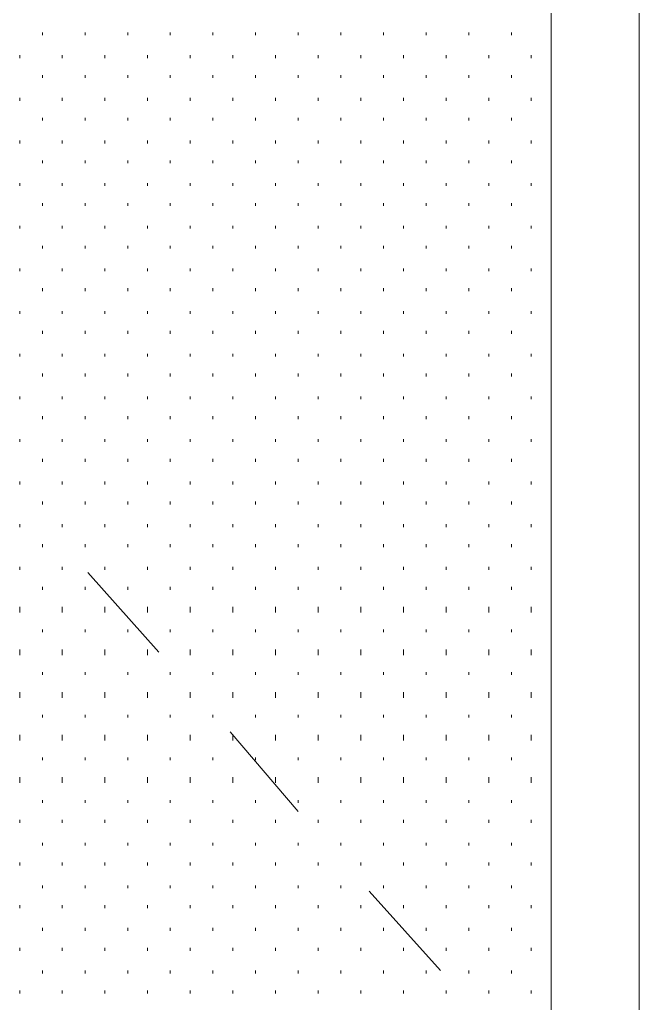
# Model space of a CAD drawing. Header units: inches. Extents: x -6061 to 13621, y -296 to 7483.
# Drawn here: x 12702.1 to 12719.56, y 154.07 to 181.78 of the extents above; entities that cross this region are included whole.
import ezdxf

# ---------------------------------------------------------------- set-up
doc = ezdxf.new("R2010")
doc.units = ezdxf.units.IN
doc.header["$MEASUREMENT"] = 0
doc.layers.get('0').update_dxf_attribs({"linetype": 'CONTINUOUS'})

msp = doc.modelspace()

# ---------------------------------------------------------------- linework, layer by layer
at = {"color": 7, "linetype": 'Continuous', "lineweight": 9, "true_color": 0x000007}
for p, q in [((12717.08017, 110.70324), (12717.08017, 194.71818)), ((12719.56298, 110.70324), (12719.56298, 194.71818)), ((12717.08017, 110.70324), (12717.08017, 192.23537)), ((12704.02542, 166.20596), (12706.02768, 163.96343)), ((12708.02995, 161.72089), (12709.95212, 159.47836)), ((12711.95438, 157.23582), (12713.95664, 154.99329))]:
    msp.add_line(p, q, dxfattribs=at)
at = {"color": 7, "linetype": 'Continuous', "lineweight": 18, "true_color": 0x000007}
for p, q in [((12719.56298, 122.71682), (12719.56298, 194.79827)), ((12719.56298, 194.71818), (12719.56298, 122.71682))]:
    msp.add_line(p, q, dxfattribs=at)
at = {"color": 7, "linetype": 'Continuous', "lineweight": 9, "true_color": 0xffffff}
for p, q in [((12702.74397, 181.34306), (12702.74397, 181.42315)), ((12703.94533, 181.34306), (12703.94533, 181.42315)), ((12705.14669, 181.34306), (12705.14669, 181.42315)), ((12706.34805, 181.34306), (12706.34805, 181.42315)), ((12707.5494, 181.34306), (12707.5494, 181.42315)), ((12708.75076, 181.34306), (12708.75076, 181.42315)), ((12709.95212, 181.34306), (12709.95212, 181.42315)), ((12711.15347, 181.34306), (12711.15347, 181.42315)), ((12712.35483, 181.34306), (12712.35483, 181.42315)), ((12713.55619, 181.34306), (12713.55619, 181.42315)), ((12714.75755, 181.34306), (12714.75755, 181.42315)), ((12715.9589, 181.34306), (12715.9589, 181.42315)), ((12702.10325, 180.70234), (12702.10325, 180.78243)), ((12703.30461, 180.70234), (12703.30461, 180.78243)), ((12704.50596, 180.70234), (12704.50596, 180.78243)), ((12705.70732, 180.70234), (12705.70732, 180.78243)), ((12706.90868, 180.70234), (12706.90868, 180.78243)), ((12708.11004, 180.70234), (12708.11004, 180.78243)), ((12709.31139, 180.70234), (12709.31139, 180.78243)), ((12710.51275, 180.70234), (12710.51275, 180.78243)), ((12711.71411, 180.70234), (12711.71411, 180.78243)), ((12712.91547, 180.70234), (12712.91547, 180.78243)), ((12714.11682, 180.70234), (12714.11682, 180.78243)), ((12715.31818, 180.70234), (12715.31818, 180.78243)), ((12716.51954, 180.70234), (12716.51954, 180.78243)), ((12702.74397, 180.14171), (12702.74397, 180.2218)), ((12703.94533, 180.14171), (12703.94533, 180.2218)), ((12705.14669, 180.14171), (12705.14669, 180.2218)), ((12706.34805, 180.14171), (12706.34805, 180.2218)), ((12707.5494, 180.14171), (12707.5494, 180.2218)), ((12708.75076, 180.14171), (12708.75076, 180.2218)), ((12709.95212, 180.14171), (12709.95212, 180.2218)), ((12711.15347, 180.14171), (12711.15347, 180.2218)), ((12712.35483, 180.14171), (12712.35483, 180.2218)), ((12713.55619, 180.14171), (12713.55619, 180.2218)), ((12714.75755, 180.14171), (12714.75755, 180.2218)), ((12715.9589, 180.14171), (12715.9589, 180.2218)), ((12702.10325, 179.50098), (12702.10325, 179.58107)), ((12703.30461, 179.50098), (12703.30461, 179.58107)), ((12704.50596, 179.50098), (12704.50596, 179.58107)), ((12705.70732, 179.50098), (12705.70732, 179.58107)), ((12706.90868, 179.50098), (12706.90868, 179.58107)), ((12708.11004, 179.50098), (12708.11004, 179.58107)), ((12709.31139, 179.50098), (12709.31139, 179.58107)), ((12710.51275, 179.50098), (12710.51275, 179.58107)), ((12711.71411, 179.50098), (12711.71411, 179.58107)), ((12712.91547, 179.50098), (12712.91547, 179.58107)), ((12714.11682, 179.50098), (12714.11682, 179.58107)), ((12715.31818, 179.50098), (12715.31818, 179.58107)), ((12716.51954, 179.50098), (12716.51954, 179.58107)), ((12702.74397, 178.94035), (12702.74397, 179.02044)), ((12703.94533, 178.94035), (12703.94533, 179.02044)), ((12705.14669, 178.94035), (12705.14669, 179.02044)), ((12706.34805, 178.94035), (12706.34805, 179.02044)), ((12707.5494, 178.94035), (12707.5494, 179.02044)), ((12708.75076, 178.94035), (12708.75076, 179.02044)), ((12709.95212, 178.94035), (12709.95212, 179.02044)), ((12711.15347, 178.94035), (12711.15347, 179.02044)), ((12712.35483, 178.94035), (12712.35483, 179.02044)), ((12713.55619, 178.94035), (12713.55619, 179.02044)), ((12714.75755, 178.94035), (12714.75755, 179.02044)), ((12715.9589, 178.94035), (12715.9589, 179.02044)), ((12702.10325, 178.29962), (12702.10325, 178.37972)), ((12703.30461, 178.29962), (12703.30461, 178.37972)), ((12704.50596, 178.29962), (12704.50596, 178.37972)), ((12705.70732, 178.29962), (12705.70732, 178.37972)), ((12706.90868, 178.29962), (12706.90868, 178.37972)), ((12708.11004, 178.29962), (12708.11004, 178.37972)), ((12709.31139, 178.29962), (12709.31139, 178.37972)), ((12710.51275, 178.29962), (12710.51275, 178.37972)), ((12711.71411, 178.29962), (12711.71411, 178.37972)), ((12712.91547, 178.29962), (12712.91547, 178.37972)), ((12714.11682, 178.29962), (12714.11682, 178.37972)), ((12715.31818, 178.29962), (12715.31818, 178.37972)), ((12716.51954, 178.29962), (12716.51954, 178.37972)), ((12702.74397, 177.73899), (12702.74397, 177.81908)), ((12703.94533, 177.73899), (12703.94533, 177.81908)), ((12705.14669, 177.73899), (12705.14669, 177.81908)), ((12706.34805, 177.73899), (12706.34805, 177.81908)), ((12707.5494, 177.73899), (12707.5494, 177.81908)), ((12708.75076, 177.73899), (12708.75076, 177.81908)), ((12709.95212, 177.73899), (12709.95212, 177.81908)), ((12711.15347, 177.73899), (12711.15347, 177.81908)), ((12712.35483, 177.73899), (12712.35483, 177.81908)), ((12713.55619, 177.73899), (12713.55619, 177.81908)), ((12714.75755, 177.73899), (12714.75755, 177.81908)), ((12715.9589, 177.73899), (12715.9589, 177.81908)), ((12702.10325, 177.09827), (12702.10325, 177.17836)), ((12703.30461, 177.09827), (12703.30461, 177.17836)), ((12704.50596, 177.09827), (12704.50596, 177.17836)), ((12705.70732, 177.09827), (12705.70732, 177.17836)), ((12706.90868, 177.09827), (12706.90868, 177.17836)), ((12708.11004, 177.09827), (12708.11004, 177.17836)), ((12709.31139, 177.09827), (12709.31139, 177.17836)), ((12710.51275, 177.09827), (12710.51275, 177.17836)), ((12711.71411, 177.09827), (12711.71411, 177.17836)), ((12712.91547, 177.09827), (12712.91547, 177.17836)), ((12714.11682, 177.09827), (12714.11682, 177.17836)), ((12715.31818, 177.09827), (12715.31818, 177.17836)), ((12716.51954, 177.09827), (12716.51954, 177.17836)), ((12702.74397, 176.53763), (12702.74397, 176.61772)), ((12703.94533, 176.53763), (12703.94533, 176.61772)), ((12705.14669, 176.53763), (12705.14669, 176.61772)), ((12706.34805, 176.53763), (12706.34805, 176.61772)), ((12707.5494, 176.53763), (12707.5494, 176.61772)), ((12708.75076, 176.53763), (12708.75076, 176.61772)), ((12709.95212, 176.53763), (12709.95212, 176.61772)), ((12711.15347, 176.53763), (12711.15347, 176.61772)), ((12712.35483, 176.53763), (12712.35483, 176.61772)), ((12713.55619, 176.53763), (12713.55619, 176.61772)), ((12714.75755, 176.53763), (12714.75755, 176.61772)), ((12715.9589, 176.53763), (12715.9589, 176.61772)), ((12702.10325, 175.89691), (12702.10325, 175.977)), ((12703.30461, 175.89691), (12703.30461, 175.977)), ((12704.50596, 175.89691), (12704.50596, 175.977)), ((12705.70732, 175.89691), (12705.70732, 175.977)), ((12706.90868, 175.89691), (12706.90868, 175.977)), ((12708.11004, 175.89691), (12708.11004, 175.977)), ((12709.31139, 175.89691), (12709.31139, 175.977)), ((12710.51275, 175.89691), (12710.51275, 175.977)), ((12711.71411, 175.89691), (12711.71411, 175.977)), ((12712.91547, 175.89691), (12712.91547, 175.977)), ((12714.11682, 175.89691), (12714.11682, 175.977)), ((12715.31818, 175.89691), (12715.31818, 175.977)), ((12716.51954, 175.89691), (12716.51954, 175.977)), ((12702.74397, 175.33628), (12702.74397, 175.41637)), ((12703.94533, 175.33628), (12703.94533, 175.41637)), ((12705.14669, 175.33628), (12705.14669, 175.41637)), ((12706.34805, 175.33628), (12706.34805, 175.41637)), ((12707.5494, 175.33628), (12707.5494, 175.41637)), ((12708.75076, 175.33628), (12708.75076, 175.41637)), ((12709.95212, 175.33628), (12709.95212, 175.41637)), ((12711.15347, 175.33628), (12711.15347, 175.41637)), ((12712.35483, 175.33628), (12712.35483, 175.41637)), ((12713.55619, 175.33628), (12713.55619, 175.41637)), ((12714.75755, 175.33628), (12714.75755, 175.41637)), ((12715.9589, 175.33628), (12715.9589, 175.41637)), ((12702.10325, 174.69555), (12702.10325, 174.77564)), ((12703.30461, 174.69555), (12703.30461, 174.77564)), ((12704.50596, 174.69555), (12704.50596, 174.77564)), ((12705.70732, 174.69555), (12705.70732, 174.77564)), ((12706.90868, 174.69555), (12706.90868, 174.77564)), ((12708.11004, 174.69555), (12708.11004, 174.77564)), ((12709.31139, 174.69555), (12709.31139, 174.77564)), ((12710.51275, 174.69555), (12710.51275, 174.77564)), ((12711.71411, 174.69555), (12711.71411, 174.77564)), ((12712.91547, 174.69555), (12712.91547, 174.77564)), ((12714.11682, 174.69555), (12714.11682, 174.77564)), ((12715.31818, 174.69555), (12715.31818, 174.77564)), ((12716.51954, 174.69555), (12716.51954, 174.77564)), ((12702.74397, 174.13492), (12702.74397, 174.21501)), ((12703.94533, 174.13492), (12703.94533, 174.21501)), ((12705.14669, 174.13492), (12705.14669, 174.21501)), ((12706.34805, 174.13492), (12706.34805, 174.21501)), ((12707.5494, 174.13492), (12707.5494, 174.21501)), ((12708.75076, 174.13492), (12708.75076, 174.21501)), ((12709.95212, 174.13492), (12709.95212, 174.21501)), ((12711.15347, 174.13492), (12711.15347, 174.21501)), ((12712.35483, 174.13492), (12712.35483, 174.21501)), ((12713.55619, 174.13492), (12713.55619, 174.21501)), ((12714.75755, 174.13492), (12714.75755, 174.21501)), ((12715.9589, 174.13492), (12715.9589, 174.21501)), ((12702.10325, 173.4942), (12702.10325, 173.57429)), ((12703.30461, 173.4942), (12703.30461, 173.57429)), ((12704.50596, 173.4942), (12704.50596, 173.57429)), ((12705.70732, 173.4942), (12705.70732, 173.57429)), ((12706.90868, 173.4942), (12706.90868, 173.57429)), ((12708.11004, 173.4942), (12708.11004, 173.57429)), ((12709.31139, 173.4942), (12709.31139, 173.57429)), ((12710.51275, 173.4942), (12710.51275, 173.57429)), ((12711.71411, 173.4942), (12711.71411, 173.57429)), ((12712.91547, 173.4942), (12712.91547, 173.57429)), ((12714.11682, 173.4942), (12714.11682, 173.57429)), ((12715.31818, 173.4942), (12715.31818, 173.57429)), ((12716.51954, 173.4942), (12716.51954, 173.57429)), ((12702.74397, 172.93356), (12702.74397, 173.01365)), ((12703.94533, 172.93356), (12703.94533, 173.01365)), ((12705.14669, 172.93356), (12705.14669, 173.01365)), ((12706.34805, 172.93356), (12706.34805, 173.01365)), ((12707.5494, 172.93356), (12707.5494, 173.01365)), ((12708.75076, 172.93356), (12708.75076, 173.01365)), ((12709.95212, 172.93356), (12709.95212, 173.01365)), ((12711.15347, 172.93356), (12711.15347, 173.01365)), ((12712.35483, 172.93356), (12712.35483, 173.01365)), ((12713.55619, 172.93356), (12713.55619, 173.01365)), ((12714.75755, 172.93356), (12714.75755, 173.01365)), ((12715.9589, 172.93356), (12715.9589, 173.01365)), ((12702.10325, 172.29284), (12702.10325, 172.37293)), ((12703.30461, 172.29284), (12703.30461, 172.37293)), ((12704.50596, 172.29284), (12704.50596, 172.37293)), ((12705.70732, 172.29284), (12705.70732, 172.37293)), ((12706.90868, 172.29284), (12706.90868, 172.37293)), ((12708.11004, 172.29284), (12708.11004, 172.37293)), ((12709.31139, 172.29284), (12709.31139, 172.37293)), ((12710.51275, 172.29284), (12710.51275, 172.37293)), ((12711.71411, 172.29284), (12711.71411, 172.37293)), ((12712.91547, 172.29284), (12712.91547, 172.37293)), ((12714.11682, 172.29284), (12714.11682, 172.37293)), ((12715.31818, 172.29284), (12715.31818, 172.37293)), ((12716.51954, 172.29284), (12716.51954, 172.37293)), ((12702.74397, 171.7322), (12702.74397, 171.81229)), ((12703.94533, 171.7322), (12703.94533, 171.81229)), ((12705.14669, 171.7322), (12705.14669, 171.81229)), ((12706.34805, 171.7322), (12706.34805, 171.81229)), ((12707.5494, 171.7322), (12707.5494, 171.81229)), ((12708.75076, 171.7322), (12708.75076, 171.81229)), ((12709.95212, 171.7322), (12709.95212, 171.81229)), ((12711.15347, 171.7322), (12711.15347, 171.81229)), ((12712.35483, 171.7322), (12712.35483, 171.81229)), ((12713.55619, 171.7322), (12713.55619, 171.81229)), ((12714.75755, 171.7322), (12714.75755, 171.81229)), ((12715.9589, 171.7322), (12715.9589, 171.81229)), ((12702.10325, 171.09148), (12702.10325, 171.17157)), ((12703.30461, 171.09148), (12703.30461, 171.17157)), ((12704.50596, 171.09148), (12704.50596, 171.17157)), ((12705.70732, 171.09148), (12705.70732, 171.17157)), ((12706.90868, 171.09148), (12706.90868, 171.17157)), ((12708.11004, 171.09148), (12708.11004, 171.17157)), ((12709.31139, 171.09148), (12709.31139, 171.17157)), ((12710.51275, 171.09148), (12710.51275, 171.17157)), ((12711.71411, 171.09148), (12711.71411, 171.17157)), ((12712.91547, 171.09148), (12712.91547, 171.17157)), ((12714.11682, 171.09148), (12714.11682, 171.17157)), ((12715.31818, 171.09148), (12715.31818, 171.17157)), ((12716.51954, 171.09148), (12716.51954, 171.17157)), ((12702.74397, 170.53085), (12702.74397, 170.61094)), ((12703.94533, 170.53085), (12703.94533, 170.61094)), ((12705.14669, 170.53085), (12705.14669, 170.61094)), ((12706.34805, 170.53085), (12706.34805, 170.61094)), ((12707.5494, 170.53085), (12707.5494, 170.61094)), ((12708.75076, 170.53085), (12708.75076, 170.61094)), ((12709.95212, 170.53085), (12709.95212, 170.61094)), ((12711.15347, 170.53085), (12711.15347, 170.61094)), ((12712.35483, 170.53085), (12712.35483, 170.61094)), ((12713.55619, 170.53085), (12713.55619, 170.61094)), ((12714.75755, 170.53085), (12714.75755, 170.61094)), ((12715.9589, 170.53085), (12715.9589, 170.61094)), ((12702.10325, 169.89012), (12702.10325, 169.97021)), ((12703.30461, 169.89012), (12703.30461, 169.97021)), ((12704.50596, 169.89012), (12704.50596, 169.97021)), ((12705.70732, 169.89012), (12705.70732, 169.97021)), ((12706.90868, 169.89012), (12706.90868, 169.97021)), ((12708.11004, 169.89012), (12708.11004, 169.97021)), ((12709.31139, 169.89012), (12709.31139, 169.97021)), ((12710.51275, 169.89012), (12710.51275, 169.97021)), ((12711.71411, 169.89012), (12711.71411, 169.97021)), ((12712.91547, 169.89012), (12712.91547, 169.97021)), ((12714.11682, 169.89012), (12714.11682, 169.97021)), ((12715.31818, 169.89012), (12715.31818, 169.97021)), ((12716.51954, 169.89012), (12716.51954, 169.97021)), ((12702.74397, 169.32949), (12702.74397, 169.40958)), ((12703.94533, 169.32949), (12703.94533, 169.40958)), ((12705.14669, 169.32949), (12705.14669, 169.40958)), ((12706.34805, 169.32949), (12706.34805, 169.40958)), ((12707.5494, 169.32949), (12707.5494, 169.40958)), ((12708.75076, 169.32949), (12708.75076, 169.40958)), ((12709.95212, 169.32949), (12709.95212, 169.40958)), ((12711.15347, 169.32949), (12711.15347, 169.40958)), ((12712.35483, 169.32949), (12712.35483, 169.40958)), ((12713.55619, 169.32949), (12713.55619, 169.40958)), ((12714.75755, 169.32949), (12714.75755, 169.40958)), ((12715.9589, 169.32949), (12715.9589, 169.40958)), ((12702.10325, 168.68877), (12702.10325, 168.76886)), ((12703.30461, 168.68877), (12703.30461, 168.76886)), ((12704.50596, 168.68877), (12704.50596, 168.76886)), ((12705.70732, 168.68877), (12705.70732, 168.76886)), ((12706.90868, 168.68877), (12706.90868, 168.76886)), ((12708.11004, 168.68877), (12708.11004, 168.76886)), ((12709.31139, 168.68877), (12709.31139, 168.76886)), ((12710.51275, 168.68877), (12710.51275, 168.76886)), ((12711.71411, 168.68877), (12711.71411, 168.76886)), ((12712.91547, 168.68877), (12712.91547, 168.76886)), ((12714.11682, 168.68877), (12714.11682, 168.76886)), ((12715.31818, 168.68877), (12715.31818, 168.76886)), ((12716.51954, 168.68877), (12716.51954, 168.76886)), ((12702.74397, 168.12813), (12702.74397, 168.20822)), ((12703.94533, 168.12813), (12703.94533, 168.20822)), ((12705.14669, 168.12813), (12705.14669, 168.20822)), ((12706.34805, 168.12813), (12706.34805, 168.20822)), ((12707.5494, 168.12813), (12707.5494, 168.20822)), ((12708.75076, 168.12813), (12708.75076, 168.20822)), ((12709.95212, 168.12813), (12709.95212, 168.20822)), ((12711.15347, 168.12813), (12711.15347, 168.20822)), ((12712.35483, 168.12813), (12712.35483, 168.20822)), ((12713.55619, 168.12813), (12713.55619, 168.20822)), ((12714.75755, 168.12813), (12714.75755, 168.20822)), ((12715.9589, 168.12813), (12715.9589, 168.20822)), ((12702.10325, 167.48741), (12702.10325, 167.5675)), ((12703.30461, 167.48741), (12703.30461, 167.5675)), ((12704.50596, 167.48741), (12704.50596, 167.5675)), ((12705.70732, 167.48741), (12705.70732, 167.5675)), ((12706.90868, 167.48741), (12706.90868, 167.5675)), ((12708.11004, 167.48741), (12708.11004, 167.5675)), ((12709.31139, 167.48741), (12709.31139, 167.5675)), ((12710.51275, 167.48741), (12710.51275, 167.5675)), ((12711.71411, 167.48741), (12711.71411, 167.5675)), ((12712.91547, 167.48741), (12712.91547, 167.5675)), ((12714.11682, 167.48741), (12714.11682, 167.5675)), ((12715.31818, 167.48741), (12715.31818, 167.5675)), ((12716.51954, 167.48741), (12716.51954, 167.5675)), ((12702.74397, 166.92677), (12702.74397, 167.00686)), ((12703.94533, 166.92677), (12703.94533, 167.00686)), ((12705.14669, 166.92677), (12705.14669, 167.00686)), ((12706.34805, 166.92677), (12706.34805, 167.00686)), ((12707.5494, 166.92677), (12707.5494, 167.00686)), ((12708.75076, 166.92677), (12708.75076, 167.00686)), ((12709.95212, 166.92677), (12709.95212, 167.00686)), ((12711.15347, 166.92677), (12711.15347, 167.00686)), ((12712.35483, 166.92677), (12712.35483, 167.00686)), ((12713.55619, 166.92677), (12713.55619, 167.00686)), ((12714.75755, 166.92677), (12714.75755, 167.00686)), ((12715.9589, 166.92677), (12715.9589, 167.00686)), ((12702.10325, 166.28605), (12702.10325, 166.36614)), ((12703.30461, 166.28605), (12703.30461, 166.36614)), ((12704.50596, 166.28605), (12704.50596, 166.36614)), ((12705.70732, 166.28605), (12705.70732, 166.36614)), ((12706.90868, 166.28605), (12706.90868, 166.36614)), ((12708.11004, 166.28605), (12708.11004, 166.36614)), ((12709.31139, 166.28605), (12709.31139, 166.36614)), ((12710.51275, 166.28605), (12710.51275, 166.36614)), ((12711.71411, 166.28605), (12711.71411, 166.36614)), ((12712.91547, 166.28605), (12712.91547, 166.36614)), ((12714.11682, 166.28605), (12714.11682, 166.36614)), ((12715.31818, 166.28605), (12715.31818, 166.36614)), ((12716.51954, 166.28605), (12716.51954, 166.36614)), ((12702.74397, 165.72542), (12702.74397, 165.80551)), ((12703.94533, 165.72542), (12703.94533, 165.80551)), ((12705.14669, 165.72542), (12705.14669, 165.80551)), ((12706.34805, 165.72542), (12706.34805, 165.80551)), ((12707.5494, 165.72542), (12707.5494, 165.80551)), ((12708.75076, 165.72542), (12708.75076, 165.80551)), ((12709.95212, 165.72542), (12709.95212, 165.80551)), ((12711.15347, 165.72542), (12711.15347, 165.80551)), ((12712.35483, 165.72542), (12712.35483, 165.80551)), ((12713.55619, 165.72542), (12713.55619, 165.80551)), ((12714.75755, 165.72542), (12714.75755, 165.80551)), ((12715.9589, 165.72542), (12715.9589, 165.80551)), ((12702.10325, 165.08469), (12702.10325, 165.24487)), ((12703.30461, 165.08469), (12703.30461, 165.24487)), ((12704.50596, 165.08469), (12704.50596, 165.24487)), ((12705.70732, 165.08469), (12705.70732, 165.24487)), ((12706.90868, 165.08469), (12706.90868, 165.24487)), ((12708.11004, 165.08469), (12708.11004, 165.24487)), ((12709.31139, 165.08469), (12709.31139, 165.24487)), ((12710.51275, 165.08469), (12710.51275, 165.24487)), ((12711.71411, 165.08469), (12711.71411, 165.24487)), ((12712.91547, 165.08469), (12712.91547, 165.24487)), ((12714.11682, 165.08469), (12714.11682, 165.24487)), ((12715.31818, 165.08469), (12715.31818, 165.24487)), ((12716.51954, 165.08469), (12716.51954, 165.24487)), ((12702.74397, 164.52406), (12702.74397, 164.60415)), ((12703.94533, 164.52406), (12703.94533, 164.60415)), ((12705.14669, 164.52406), (12705.14669, 164.60415)), ((12706.34805, 164.52406), (12706.34805, 164.60415)), ((12707.5494, 164.52406), (12707.5494, 164.60415)), ((12708.75076, 164.52406), (12708.75076, 164.60415)), ((12709.95212, 164.52406), (12709.95212, 164.60415)), ((12711.15347, 164.52406), (12711.15347, 164.60415)), ((12712.35483, 164.52406), (12712.35483, 164.60415)), ((12713.55619, 164.52406), (12713.55619, 164.60415)), ((12714.75755, 164.52406), (12714.75755, 164.60415)), ((12715.9589, 164.52406), (12715.9589, 164.60415)), ((12702.10325, 163.88334), (12702.10325, 164.04352)), ((12703.30461, 163.88334), (12703.30461, 164.04352)), ((12704.50596, 163.88334), (12704.50596, 164.04352)), ((12705.70732, 163.88334), (12705.70732, 164.04352)), ((12706.90868, 163.88334), (12706.90868, 164.04352)), ((12708.11004, 163.88334), (12708.11004, 164.04352)), ((12709.31139, 163.88334), (12709.31139, 164.04352)), ((12710.51275, 163.88334), (12710.51275, 164.04352)), ((12711.71411, 163.88334), (12711.71411, 164.04352)), ((12712.91547, 163.88334), (12712.91547, 164.04352)), ((12714.11682, 163.88334), (12714.11682, 164.04352)), ((12715.31818, 163.88334), (12715.31818, 164.04352)), ((12716.51954, 163.88334), (12716.51954, 164.04352)), ((12702.74397, 163.3227), (12702.74397, 163.40279)), ((12703.94533, 163.3227), (12703.94533, 163.40279)), ((12705.14669, 163.3227), (12705.14669, 163.40279)), ((12706.34805, 163.3227), (12706.34805, 163.40279)), ((12707.5494, 163.3227), (12707.5494, 163.40279)), ((12708.75076, 163.3227), (12708.75076, 163.40279)), ((12709.95212, 163.3227), (12709.95212, 163.40279)), ((12711.15347, 163.3227), (12711.15347, 163.40279)), ((12712.35483, 163.3227), (12712.35483, 163.40279)), ((12713.55619, 163.3227), (12713.55619, 163.40279)), ((12714.75755, 163.3227), (12714.75755, 163.40279)), ((12715.9589, 163.3227), (12715.9589, 163.40279)), ((12702.10325, 162.68198), (12702.10325, 162.84216)), ((12703.30461, 162.68198), (12703.30461, 162.84216)), ((12704.50596, 162.68198), (12704.50596, 162.84216)), ((12705.70732, 162.68198), (12705.70732, 162.84216)), ((12706.90868, 162.68198), (12706.90868, 162.84216)), ((12708.11004, 162.68198), (12708.11004, 162.84216)), ((12709.31139, 162.68198), (12709.31139, 162.84216)), ((12710.51275, 162.68198), (12710.51275, 162.84216)), ((12711.71411, 162.68198), (12711.71411, 162.84216)), ((12712.91547, 162.68198), (12712.91547, 162.84216)), ((12714.11682, 162.68198), (12714.11682, 162.84216)), ((12715.31818, 162.68198), (12715.31818, 162.84216)), ((12716.51954, 162.68198), (12716.51954, 162.84216)), ((12702.74397, 162.12134), (12702.74397, 162.20143)), ((12703.94533, 162.12134), (12703.94533, 162.20143)), ((12705.14669, 162.12134), (12705.14669, 162.20143)), ((12706.34805, 162.12134), (12706.34805, 162.20143)), ((12707.5494, 162.12134), (12707.5494, 162.20143)), ((12708.75076, 162.12134), (12708.75076, 162.20143)), ((12709.95212, 162.12134), (12709.95212, 162.20143)), ((12711.15347, 162.12134), (12711.15347, 162.20143)), ((12712.35483, 162.12134), (12712.35483, 162.20143)), ((12713.55619, 162.12134), (12713.55619, 162.20143)), ((12714.75755, 162.12134), (12714.75755, 162.20143)), ((12715.9589, 162.12134), (12715.9589, 162.20143)), ((12702.10325, 161.48062), (12702.10325, 161.6408)), ((12703.30461, 161.48062), (12703.30461, 161.6408)), ((12704.50596, 161.48062), (12704.50596, 161.6408)), ((12705.70732, 161.48062), (12705.70732, 161.6408)), ((12706.90868, 161.48062), (12706.90868, 161.6408)), ((12708.11004, 161.48062), (12708.11004, 161.6408)), ((12709.31139, 161.48062), (12709.31139, 161.6408)), ((12710.51275, 161.48062), (12710.51275, 161.6408)), ((12711.71411, 161.48062), (12711.71411, 161.6408)), ((12712.91547, 161.48062), (12712.91547, 161.6408)), ((12714.11682, 161.48062), (12714.11682, 161.6408)), ((12715.31818, 161.48062), (12715.31818, 161.6408)), ((12716.51954, 161.48062), (12716.51954, 161.6408)), ((12702.74397, 160.91999), (12702.74397, 161.00008)), ((12703.94533, 160.91999), (12703.94533, 161.00008)), ((12705.14669, 160.91999), (12705.14669, 161.00008)), ((12706.34805, 160.91999), (12706.34805, 161.00008)), ((12707.5494, 160.91999), (12707.5494, 161.00008)), ((12708.75076, 160.91999), (12708.75076, 161.00008)), ((12709.95212, 160.91999), (12709.95212, 161.00008)), ((12711.15347, 160.91999), (12711.15347, 161.00008)), ((12712.35483, 160.91999), (12712.35483, 161.00008)), ((12713.55619, 160.91999), (12713.55619, 161.00008)), ((12714.75755, 160.91999), (12714.75755, 161.00008)), ((12715.9589, 160.91999), (12715.9589, 161.00008)), ((12702.10325, 160.27926), (12702.10325, 160.43944)), ((12703.30461, 160.27926), (12703.30461, 160.43944)), ((12704.50596, 160.27926), (12704.50596, 160.43944)), ((12705.70732, 160.27926), (12705.70732, 160.43944)), ((12706.90868, 160.27926), (12706.90868, 160.43944)), ((12708.11004, 160.27926), (12708.11004, 160.43944)), ((12709.31139, 160.27926), (12709.31139, 160.43944)), ((12710.51275, 160.27926), (12710.51275, 160.43944)), ((12711.71411, 160.27926), (12711.71411, 160.43944)), ((12712.91547, 160.27926), (12712.91547, 160.43944)), ((12714.11682, 160.27926), (12714.11682, 160.43944)), ((12715.31818, 160.27926), (12715.31818, 160.43944)), ((12716.51954, 160.27926), (12716.51954, 160.43944)), ((12702.74397, 159.71863), (12702.74397, 159.79872)), ((12703.94533, 159.71863), (12703.94533, 159.79872)), ((12705.14669, 159.71863), (12705.14669, 159.79872)), ((12706.34805, 159.71863), (12706.34805, 159.79872)), ((12707.5494, 159.71863), (12707.5494, 159.79872)), ((12708.75076, 159.71863), (12708.75076, 159.79872)), ((12709.95212, 159.71863), (12709.95212, 159.79872)), ((12711.15347, 159.71863), (12711.15347, 159.79872)), ((12712.35483, 159.71863), (12712.35483, 159.79872)), ((12713.55619, 159.71863), (12713.55619, 159.79872)), ((12714.75755, 159.71863), (12714.75755, 159.79872)), ((12715.9589, 159.71863), (12715.9589, 159.79872)), ((12702.10325, 159.158), (12702.10325, 159.23809)), ((12703.30461, 159.158), (12703.30461, 159.23809)), ((12704.50596, 159.158), (12704.50596, 159.23809)), ((12705.70732, 159.158), (12705.70732, 159.23809)), ((12706.90868, 159.158), (12706.90868, 159.23809)), ((12708.11004, 159.158), (12708.11004, 159.23809)), ((12709.31139, 159.158), (12709.31139, 159.23809)), ((12710.51275, 159.158), (12710.51275, 159.23809)), ((12711.71411, 159.158), (12711.71411, 159.23809)), ((12712.91547, 159.158), (12712.91547, 159.23809)), ((12714.11682, 159.158), (12714.11682, 159.23809)), ((12715.31818, 159.158), (12715.31818, 159.23809)), ((12716.51954, 159.158), (12716.51954, 159.23809)), ((12702.74397, 158.51727), (12702.74397, 158.59736)), ((12703.94533, 158.51727), (12703.94533, 158.59736)), ((12705.14669, 158.51727), (12705.14669, 158.59736)), ((12706.34805, 158.51727), (12706.34805, 158.59736)), ((12707.5494, 158.51727), (12707.5494, 158.59736)), ((12708.75076, 158.51727), (12708.75076, 158.59736)), ((12709.95212, 158.51727), (12709.95212, 158.59736)), ((12711.15347, 158.51727), (12711.15347, 158.59736)), ((12712.35483, 158.51727), (12712.35483, 158.59736)), ((12713.55619, 158.51727), (12713.55619, 158.59736)), ((12714.75755, 158.51727), (12714.75755, 158.59736)), ((12715.9589, 158.51727), (12715.9589, 158.59736)), ((12702.10325, 157.95664), (12702.10325, 158.03673)), ((12703.30461, 157.95664), (12703.30461, 158.03673)), ((12704.50596, 157.95664), (12704.50596, 158.03673)), ((12705.70732, 157.95664), (12705.70732, 158.03673)), ((12706.90868, 157.95664), (12706.90868, 158.03673)), ((12708.11004, 157.95664), (12708.11004, 158.03673)), ((12709.31139, 157.95664), (12709.31139, 158.03673)), ((12710.51275, 157.95664), (12710.51275, 158.03673)), ((12711.71411, 157.95664), (12711.71411, 158.03673)), ((12712.91547, 157.95664), (12712.91547, 158.03673)), ((12714.11682, 157.95664), (12714.11682, 158.03673)), ((12715.31818, 157.95664), (12715.31818, 158.03673)), ((12716.51954, 157.95664), (12716.51954, 158.03673)), ((12702.74397, 157.31591), (12702.74397, 157.39601)), ((12703.94533, 157.31591), (12703.94533, 157.39601)), ((12705.14669, 157.31591), (12705.14669, 157.39601)), ((12706.34805, 157.31591), (12706.34805, 157.39601)), ((12707.5494, 157.31591), (12707.5494, 157.39601)), ((12708.75076, 157.31591), (12708.75076, 157.39601)), ((12709.95212, 157.31591), (12709.95212, 157.39601)), ((12711.15347, 157.31591), (12711.15347, 157.39601)), ((12712.35483, 157.31591), (12712.35483, 157.39601)), ((12713.55619, 157.31591), (12713.55619, 157.39601)), ((12714.75755, 157.31591), (12714.75755, 157.39601)), ((12715.9589, 157.31591), (12715.9589, 157.39601)), ((12702.10325, 156.75528), (12702.10325, 156.83537)), ((12703.30461, 156.75528), (12703.30461, 156.83537)), ((12704.50596, 156.75528), (12704.50596, 156.83537)), ((12705.70732, 156.75528), (12705.70732, 156.83537)), ((12706.90868, 156.75528), (12706.90868, 156.83537)), ((12708.11004, 156.75528), (12708.11004, 156.83537)), ((12709.31139, 156.75528), (12709.31139, 156.83537)), ((12710.51275, 156.75528), (12710.51275, 156.83537)), ((12711.71411, 156.75528), (12711.71411, 156.83537)), ((12712.91547, 156.75528), (12712.91547, 156.83537)), ((12714.11682, 156.75528), (12714.11682, 156.83537)), ((12715.31818, 156.75528), (12715.31818, 156.83537)), ((12716.51954, 156.75528), (12716.51954, 156.83537)), ((12702.74397, 156.11456), (12702.74397, 156.19465)), ((12703.94533, 156.11456), (12703.94533, 156.19465)), ((12705.14669, 156.11456), (12705.14669, 156.19465)), ((12706.34805, 156.11456), (12706.34805, 156.19465)), ((12707.5494, 156.11456), (12707.5494, 156.19465)), ((12708.75076, 156.11456), (12708.75076, 156.19465)), ((12709.95212, 156.11456), (12709.95212, 156.19465)), ((12711.15347, 156.11456), (12711.15347, 156.19465)), ((12712.35483, 156.11456), (12712.35483, 156.19465)), ((12713.55619, 156.11456), (12713.55619, 156.19465)), ((12714.75755, 156.11456), (12714.75755, 156.19465)), ((12715.9589, 156.11456), (12715.9589, 156.19465)), ((12702.10325, 155.55392), (12702.10325, 155.63401)), ((12703.30461, 155.55392), (12703.30461, 155.63401)), ((12704.50596, 155.55392), (12704.50596, 155.63401)), ((12705.70732, 155.55392), (12705.70732, 155.63401)), ((12706.90868, 155.55392), (12706.90868, 155.63401)), ((12708.11004, 155.55392), (12708.11004, 155.63401)), ((12709.31139, 155.55392), (12709.31139, 155.63401)), ((12710.51275, 155.55392), (12710.51275, 155.63401)), ((12711.71411, 155.55392), (12711.71411, 155.63401)), ((12712.91547, 155.55392), (12712.91547, 155.63401)), ((12714.11682, 155.55392), (12714.11682, 155.63401)), ((12715.31818, 155.55392), (12715.31818, 155.63401)), ((12716.51954, 155.55392), (12716.51954, 155.63401)), ((12702.74397, 154.9132), (12702.74397, 154.99329)), ((12703.94533, 154.9132), (12703.94533, 154.99329)), ((12705.14669, 154.9132), (12705.14669, 154.99329)), ((12706.34805, 154.9132), (12706.34805, 154.99329)), ((12707.5494, 154.9132), (12707.5494, 154.99329)), ((12708.75076, 154.9132), (12708.75076, 154.99329)), ((12709.95212, 154.9132), (12709.95212, 154.99329)), ((12711.15347, 154.9132), (12711.15347, 154.99329)), ((12712.35483, 154.9132), (12712.35483, 154.99329)), ((12713.55619, 154.9132), (12713.55619, 154.99329)), ((12714.75755, 154.9132), (12714.75755, 154.99329)), ((12715.9589, 154.9132), (12715.9589, 154.99329)), ((12702.10325, 154.35257), (12702.10325, 154.43266)), ((12703.30461, 154.35257), (12703.30461, 154.43266)), ((12704.50596, 154.35257), (12704.50596, 154.43266)), ((12705.70732, 154.35257), (12705.70732, 154.43266)), ((12706.90868, 154.35257), (12706.90868, 154.43266)), ((12708.11004, 154.35257), (12708.11004, 154.43266)), ((12709.31139, 154.35257), (12709.31139, 154.43266)), ((12710.51275, 154.35257), (12710.51275, 154.43266)), ((12711.71411, 154.35257), (12711.71411, 154.43266)), ((12712.91547, 154.35257), (12712.91547, 154.43266)), ((12714.11682, 154.35257), (12714.11682, 154.43266)), ((12715.31818, 154.35257), (12715.31818, 154.43266)), ((12716.51954, 154.35257), (12716.51954, 154.43266))]:
    msp.add_line(p, q, dxfattribs=at)

doc.saveas('drawing.dxf')
